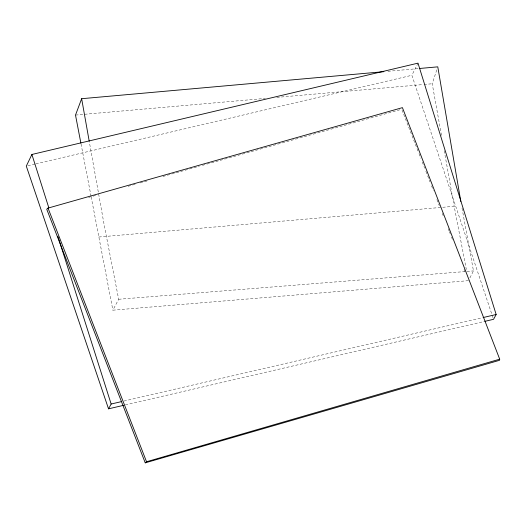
<?xml version="1.0" encoding="UTF-8"?>
<svg xmlns="http://www.w3.org/2000/svg" width="526" height="526" viewBox="0 0 526 526"><rect width="100%" height="100%" fill="white"/><g stroke="black" fill="none" stroke-linecap="round" stroke-linejoin="round"><path stroke-width="0.39" stroke-dasharray="2.63 1.97" d="M441.472 135.353L432.227 83.759L437.27 68.387M493.026 317.763L411.878 75.29L417.999 63.153M469.915 277.873L473.472 270.897L461.986 207.915M468.495 280.66L112.873 310.182L118.666 299.261L104.312 225.7L89.361 142.033M88.631 197.401L96.541 195.179M128.166 186.276L136.07 184.047M140.021 182.936L147.931 180.707M162.948 176.48L199.321 166.242M202.477 165.355L401.713 109.263M27.898 165.729L35.078 164.033M35.873 163.849L411.878 75.29M123.952 401.042L482.546 317.671M125.346 404.921L483.94 321.55M387.951 71.306L418.992 68.531M75.507 115.082L265.328 98.415M276.781 97.409L423.233 84.548M424.048 84.476L432.227 83.759M98.862 237.009L441.899 207.362M442.721 207.29L454.181 206.304L466.338 269.47M118.666 299.261L466.115 271.488M466.93 271.423L473.472 270.897M402.009 110.033L418.709 152.888M419.005 153.658L420.793 158.247M422.286 162.074L424.673 168.195M425.863 171.259L427.355 175.086M427.658 175.848L430.038 181.976M431.53 185.803L433.319 190.392M436.902 199.578L439.282 205.699M442.267 213.352L443.76 217.179M448.231 228.659L449.125 230.953M449.421 231.723L450.315 234.017M451.512 237.081L452.406 239.376M464.037 269.227L464.931 271.521M81.043 143.96L91.024 196.099M91.182 196.902L112.873 310.182M444.214 150.673L454.181 206.304"/><path stroke-width="0.79" d="M499.7 359.179L499.522 360.303L145.242 462.847L46.729 209.197L48.03 208.105L402.423 107.639L499.7 359.179L146.537 461.756L145.242 462.847M383.868 71.674L81.642 98.704L75.507 115.082L80.886 143.157M484.742 321.366L493.546 319.315L496.156 314.509L417.999 63.153L31.895 154.473L26.3 166.104L108.534 408.833L123.741 405.296M108.534 408.833L111.144 404.021L57.978 236.615M111.144 404.021L121.552 401.601M483.348 317.487L496.156 314.509M419.807 68.459L437.777 66.848L460.809 201.451M48.03 208.105L146.537 461.756M31.895 154.473L48.786 207.665M81.642 98.704L89.216 141.231"/></g></svg>
